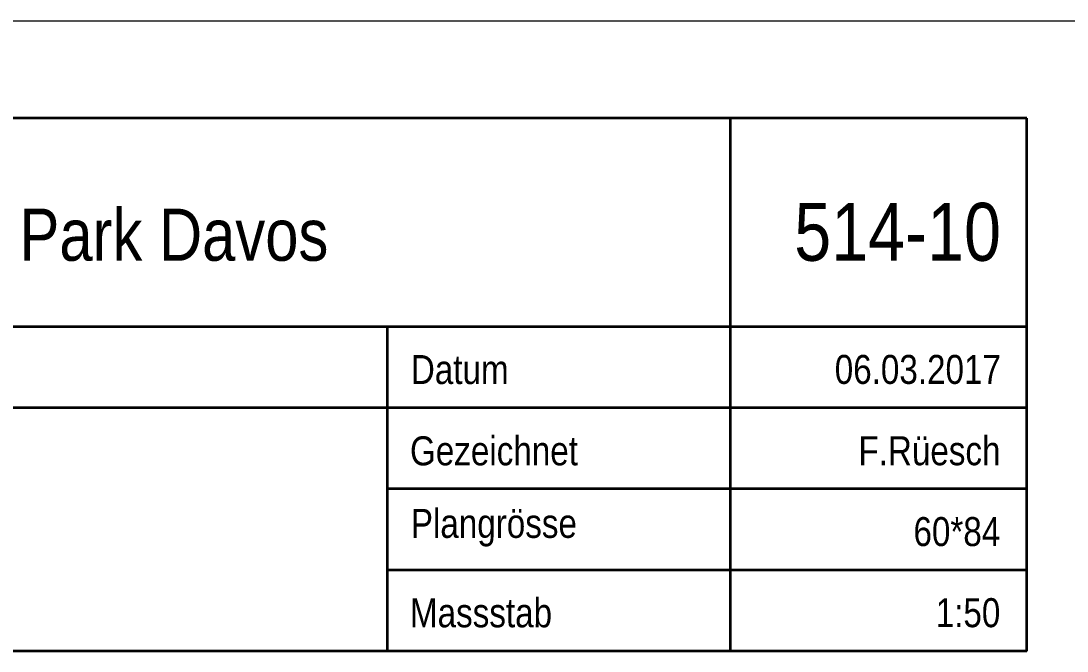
# Model space of a CAD drawing. Header units: metres. Extents: x 0.003 to 0.843, y 0.003 to 0.597.
# Drawn here: x 0.1176 to 0.2079, y 0.5426 to 0.597 of the extents above; entities that cross this region are included whole.
import ezdxf

# ---------------------------------------------------------------- set-up
doc = ezdxf.new("R2010")
doc.units = ezdxf.units.M
doc.linetypes.add('AUSGEZOGEN', pattern=[0])
doc.layers.add('Plankopf', color=7, linetype='AUSGEZOGEN', lineweight=13)
doc.styles.add('ARIALNARROW', font='ARIALN.TTF')

msp = doc.modelspace()

# ---------------------------------------------------------------- linework, layer by layer
at = {"layer": 'Plankopf', "color": 7, "linetype": 'AUSGEZOGEN', "lineweight": 13}
msp.add_line((0.003, 0.597), (0.843, 0.597), dxfattribs=at)
at = {"layer": 'Plankopf', "color": 7, "linetype": 'AUSGEZOGEN', "lineweight": 35}
for p, q in [((0.2044, 0.5886), (0.0114, 0.5886)), ((0.178829, 0.5426), (0.178829, 0.5886)), ((0.2044, 0.5426), (0.2044, 0.5886)), ((0.2044, 0.5706), (0.0114, 0.5706)), ((0.149257, 0.5426), (0.149257, 0.5706)), ((0.2044, 0.5636), (0.0114, 0.5636)), ((0.2044, 0.5566), (0.149257, 0.5566)), ((0.2044, 0.5496), (0.149257, 0.5496)), ((0.2044, 0.5426), (0.0114, 0.5426))]:
    msp.add_line(p, q, dxfattribs=at)

# ---------------------------------------------------------------- texts
at = {"layer": 'Plankopf', "color": 7, "linetype": 'AUSGEZOGEN', "lineweight": 50, "attachment_point": 7, "style": 'ARIALNARROW'}
for s, insert, char_height, width in [('514-10', (0.18433, 0.576223), 0.005, 0.0025), ('Parkstrasse\\~1\\~Neubau\\~MFH\\~Sun\\~Park\\~Davos', (0.041866, 0.576232), 0.0045, 0.00225)]:
    msp.add_mtext(s, dxfattribs=dict(at, insert=insert, char_height=char_height, width=width))
at = {"layer": 'Plankopf', "color": 7, "linetype": 'AUSGEZOGEN', "lineweight": 25, "char_height": 0.0025, "width": 0.00125, "attachment_point": 7, "style": 'ARIALNARROW'}
for s, insert in [('Datum', (0.151257, 0.565619)), ('06.03.2017', (0.187824, 0.56563)), ('Gezeichnet', (0.151183, 0.5586)), ('F.Rüesch', (0.189866, 0.55861)), ('Plangrösse', (0.151257, 0.551619)), ('60*84', (0.194616, 0.55163)), ('Massstab', (0.151183, 0.544619)), ('1:50', (0.196533, 0.54463))]:
    msp.add_mtext(s, dxfattribs=dict(at, insert=insert))

doc.saveas('drawing.dxf')
